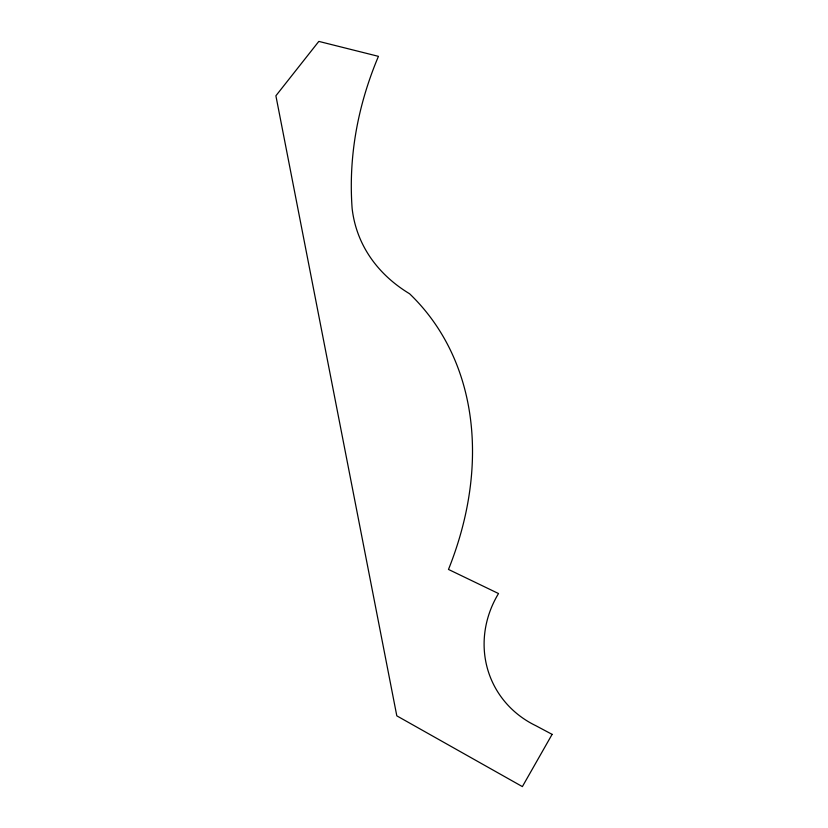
<?xml version="1.0" encoding="UTF-8"?>
<svg xmlns="http://www.w3.org/2000/svg" width="828" height="828" viewBox="0 0 828 828"><rect width="100%" height="100%" fill="white"/><g stroke="black" fill="none" stroke-linecap="round" stroke-linejoin="round"><path stroke-width="1.24" d="M552.11 734.364L522.375 786.6L396.809 715.847L275.89 95.789L318.821 41.4L378.437 56.345A644.039 442.421 -7 0 0 352.138 208.521A209.194 149.661 -20.4 0 0 409.581 293.754A340.846 257.115 -42.6 0 1 448.486 569.436L498.518 593.541A103.448 95.82 -25.8 0 0 535.892 725.721L552.11 734.364"/></g></svg>
